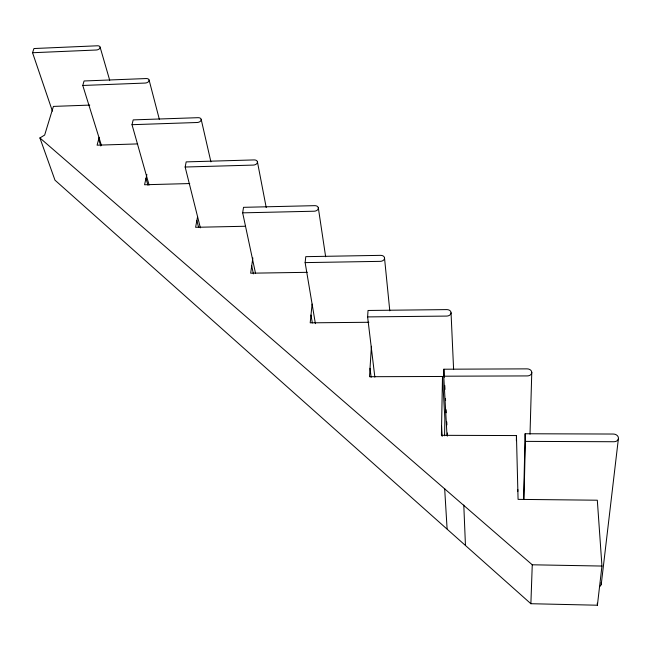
<?xml version="1.0" encoding="UTF-8"?>
<svg xmlns="http://www.w3.org/2000/svg" width="651" height="651" viewBox="0 0 651 651"><rect width="100%" height="100%" fill="white"/><g stroke="black" fill="none" stroke-linecap="round" stroke-linejoin="round"><path stroke-width="0.98" d="M516.365 440.654L516.446 435.568L441.411 435.316L442.501 376.465L369.499 376.709L371.412 346.267M447.017 435.763L443.754 376.205L443.876 369.215L527.139 368.865A4.516 3.524 2.4 0 1 531.777 372.372L530.012 434.168M444.584 435.755L444.869 418.78L442.501 376.465M517.789 491.521L517.822 489.495M523.575 499.512L525.129 433.753L613.348 434.038A4.817 3.825 8.9 0 1 618.45 437.903A4.817 3.825 8.9 0 1 613.983 441.736L525.365 441.378L525.129 433.753M523.974 499.219L525.365 441.378M516.446 435.568L518.074 499.366L597.317 500.212L601.947 566.053L597.406 605.218L530.882 603.713L532.258 564.791L39.906 137.947L44.659 135.058L53.406 106.406L89.748 105.096M374.854 377.141L367.612 316.907L368.035 310.47L446.83 309.599A4.272 3.239 -2.7 0 1 451.045 312.797L453.609 369.589M312.114 304.074L310.201 322.839L368.873 322.269M315.393 323.645L305.132 262.613L305.783 256.657L380.672 255.355A4.069 2.986 -6.2 0 1 384.546 258.284L389.794 310.828M601.231 584.468L618.369 438.896M252.857 257.951L250.659 273.2L307.288 272.321M242.668 212.844L243.523 207.327L314.791 205.659A3.89 2.75 -9 0 1 318.347 208.344A3.89 2.75 -9 0 1 314.189 211.217L242.668 212.844L255.534 273.379M197.595 216.596L195.609 227.313L245.297 226.255M185.153 167.022L186.178 161.887L254.142 159.918A3.735 2.531 -11 0 1 257.422 162.392A3.735 2.531 -11 0 1 253.353 165.085L185.153 167.022L200.378 227.842M146.874 174.509L144.555 184.754L189.734 183.558M132.015 124.691L133.186 119.89L198.14 117.676A3.597 2.344 -12.5 0 1 201.175 119.971A3.597 2.344 -12.5 0 1 197.18 122.502L132.015 124.691L149.087 185.047M99.188 137.28L97.089 145.181L137.67 143.912M82.775 85.468L84.069 80.976L146.263 78.543A3.467 2.173 -13.7 0 1 149.079 80.675A3.467 2.173 -13.7 0 1 145.165 83.059L82.775 85.468L101.491 145.604M32.55 52.731L33.95 48.532L97.471 45.782A3.328 2.01 -14.6 0 1 100.075 47.759A3.328 2.01 -14.6 0 1 96.267 50.013L32.55 52.731L52.414 111.118M305.132 262.613L380.306 261.352A4.069 2.986 -6.2 0 0 384.546 258.284M367.612 316.907L446.724 316.085A4.272 3.239 -2.7 0 0 451.045 312.797M443.754 376.205L527.375 375.92A4.516 3.524 2.4 0 0 531.777 372.372M532.258 564.791L601.947 566.053M530.882 603.713L54.969 180.156L39.906 137.947M98.675 139.208L100.783 145.979M100.124 47.214L109.71 80.276M145.995 178.398L147.923 185.193M149.103 80.089L159.324 119.247M196.871 220.526L198.579 227.329M201.175 119.345L210.916 161.871M251.709 265.933L253.41 273.876M257.405 161.725L266.226 207.588M310.999 315.027L312.35 322.937M318.29 207.628L325.646 256.738M370.028 368.303L371.143 377.32M597.268 603.208L597.406 605.218M444.657 488.47L447.091 528.767M441.581 426.218L442.184 436.341M443.876 369.215L444.324 377.311M444.763 385.416L444.983 389.461M445.471 398.575L445.585 400.601M446.081 409.715L446.244 412.75M446.741 421.864L446.903 424.9M447.343 432.996L447.506 436.032M463.789 505.03L465.441 545.082M601.101 582.621A4.126 3.524 15.5 0 1 599.473 586.6"/></g></svg>
